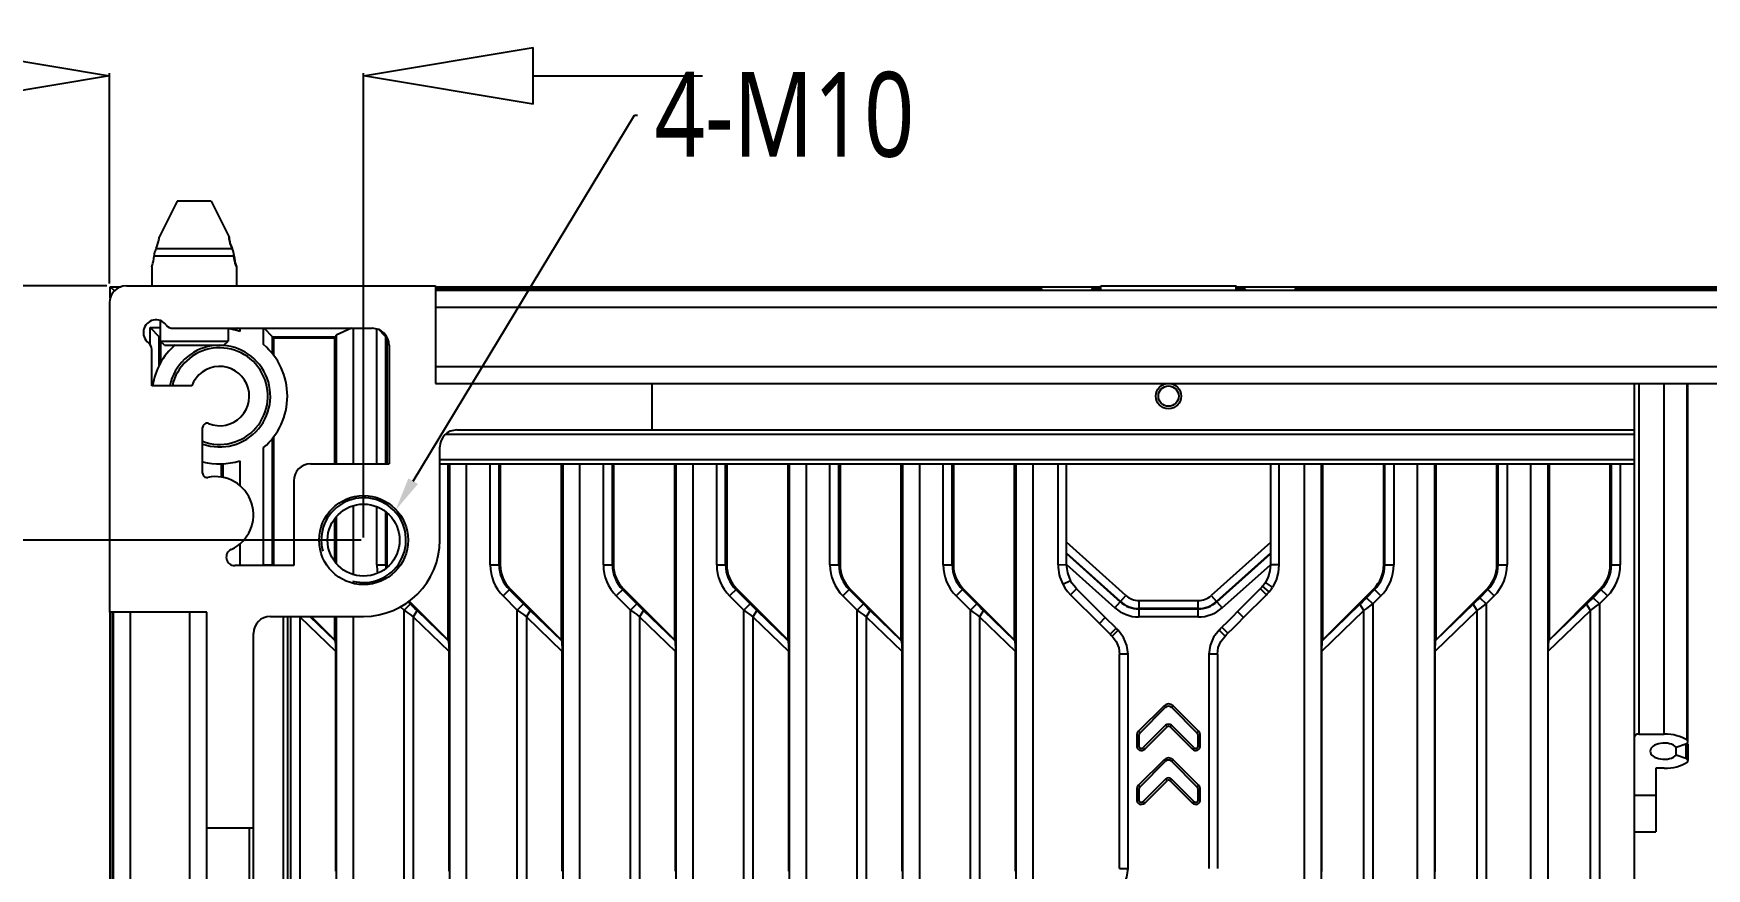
# Model space of a CAD drawing. Header units: millimetres. Extents: x -3132 to 28633, y 682 to 5849.
# Drawn here: x 3271.2 to 3468.7, y 2507.5 to 2606.1 of the extents above; entities that cross this region are included whole.
import ezdxf
from ezdxf import colors
from ezdxf.entities.mleader import LeaderData, LeaderLine
from ezdxf.math import Vec2, Vec3

# ---------------------------------------------------------------- set-up
doc = ezdxf.new("R2010")
doc.units = ezdxf.units.MM
doc.styles.get("Standard").update_dxf_attribs({"font": 'arial.ttf'})
doc.styles.add('宋体', font='', dxfattribs={"width": 0.8})
doc.styles.get('宋体').set_extended_font_data('Microsoft YaHei Light')
doc.dimstyles.new('ISO_25-10', dxfattribs={"dimtxt": 20, "dimasz": 20, "dimexe": 0.3, "dimexo": 0.3, "dimgap": 2, "dimtad": 1, "dimrnd": 0.0001, "dimdsep": 46, "dimtxsty": 'Standard', "dimblk": 'CLOSEDBLANK', "dimcen": 0.1, "dimclrd": 256, "dimclre": 256, "dimclrt": 256, "dimadec": 0, "dimazin": 2, "dimtm": 1e-09, "dimtfac": 1, "dimtofl": 0, "dimtmove": 0, "dimatfit": 3, "dimldrblk": 'CLOSEDBLANK', "dimfxl": 1, "dimtolj": 1, "dimarcsym": 0})

# ---------------------------------------------------------------- blocks, each defined once
blk = doc.blocks.new('_ClosedBlank')
at = {"color": 0, "linetype": 'ByBlock', "lineweight": -2}
for p, q in [((-1, 0.1667), (0, 0)), ((-1, 0.1667), (-1, -0.1667)), ((0, 0), (-1, -0.1667))]:
    blk.add_line(p, q, dxfattribs=at)
blk = doc.blocks.new('*D192')
at = {"lineweight": -2, "transparency": 16777216}
for p, q in [((2924.16, 2576.46), (2924.16, 2648.69)), ((2944.16, 2648.39), (3003.76, 2648.39)), ((3023.76, 2526.56), (3023.76, 2648.69)), ((3023.76, 2648.39), (3307.42, 2648.39))]:
    blk.add_line(p, q, dxfattribs=at)
at = {"layer": 'Defpoints', "color": 0, "transparency": 16777216}
for p in [(3023.76, 2648.39), (2924.16, 2576.16), (3023.76, 2526.26)]:
    blk.add_point(p, dxfattribs=at)
at = {"lineweight": -2, "transparency": 16777216, "xscale": 20, "yscale": 20, "zscale": 20, "rotation": 180}
blk.add_blockref('_ClosedBlank', (2924.16, 2648.39), dxfattribs=at)
at = {"lineweight": -2, "transparency": 16777216, "xscale": 20, "yscale": 20, "zscale": 20}
blk.add_blockref('_ClosedBlank', (3023.76, 2648.39), dxfattribs=at)
at = {"transparency": 16777216, "insert": (3175.59, 2681.06), "char_height": 20, "attachment_point": 5}
blk.add_mtext('\\A1;99.6\\S+2^  0; {\\o\\l\\H48.000000;[}3 7/8"\\S+1\\/8"^  0";{\\o\\l\\H48.000000;]}', dxfattribs=at)
blk = doc.blocks.new('*D199')
at = {"lineweight": -2, "transparency": 16777216}
for p, q in [((3260.15, 2601.06), (3017.75, 2601.06)), ((3280.15, 2576.56), (3280.15, 2601.36)), ((3310.15, 2546.56), (3310.15, 2601.36)), ((3330.15, 2601.06), (3350.15, 2601.06))]:
    blk.add_line(p, q, dxfattribs=at)
at = {"layer": 'Defpoints', "color": 0, "transparency": 16777216}
for p in [(3280.15, 2601.06), (3280.15, 2576.26), (3310.15, 2546.26)]:
    blk.add_point(p, dxfattribs=at)
at = {"lineweight": -2, "transparency": 16777216, "xscale": 20, "yscale": 20, "zscale": 20}
blk.add_blockref('_ClosedBlank', (3280.15, 2601.06), dxfattribs=at)
at = {"lineweight": -2, "transparency": 16777216, "xscale": 20, "yscale": 20, "zscale": 20, "rotation": 180}
blk.add_blockref('_ClosedBlank', (3310.15, 2601.06), dxfattribs=at)
at = {"transparency": 16777216, "insert": (3128.95, 2616.01), "char_height": 20, "attachment_point": 5}
blk.add_mtext('\\A1;30±0.2 [1 1/8"±0"]', dxfattribs=at)
blk = doc.blocks.new('*D200')
at = {"lineweight": -2, "transparency": 16777216}
for p, q in [((3257.12, 2596.26), (3257.12, 2616.26)), ((3279.85, 2576.26), (3256.82, 2576.26)), ((3309.85, 2546.26), (3256.82, 2546.26)), ((3257.12, 2526.26), (3257.12, 2283.86))]:
    blk.add_line(p, q, dxfattribs=at)
at = {"layer": 'Defpoints', "color": 0, "transparency": 16777216}
for p in [(3280.15, 2576.26), (3257.12, 2546.26), (3310.15, 2546.26)]:
    blk.add_point(p, dxfattribs=at)
at = {"lineweight": -2, "transparency": 16777216, "xscale": 20, "yscale": 20, "zscale": 20}
for p, rotation in [((3257.12, 2576.26), 270), ((3257.12, 2546.26), 90)]:
    blk.add_blockref('_ClosedBlank', p, dxfattribs=dict(at, rotation=rotation))
at = {"transparency": 16777216, "insert": (3242.18, 2395.06), "char_height": 20, "attachment_point": 5, "rotation": 90}
blk.add_mtext('\\A1;30±0.2 [1 1/8"±0"]', dxfattribs=at)

msp = doc.modelspace()

# ---------------------------------------------------------------- linework, layer by layer
at = {"linetype": 'Continuous'}
for p, q in [((3288.154, 2586.259), (3286.029, 2582.009)), ((3292.154, 2586.259), (3288.154, 2586.259)), ((3292.154, 2586.259), (3294.279, 2582.009)), ((3294.855, 2579.787), (3285.44, 2579.787)), ((3285.52, 2580.241), (3285.524, 2580.259)), ((3285.67, 2580.681), (3294.625, 2580.681)), ((3294.694, 2580.542), (3294.635, 2580.685)), ((3294.771, 2580.257), (3294.776, 2580.241)), ((3294.785, 2580.251), (3294.783, 2580.259)), ((3294.788, 2580.241), (3294.785, 2580.251)), ((3285.154, 2578.509), (3285.154, 2576.259)), ((3295.154, 2578.509), (3295.154, 2576.259)), ((3280.254, 2574.853), (3280.254, 2576.159)), ((3280.739, 2575.673), (3280.254, 2576.159)), ((3280.254, 2576.159), (3281.559, 2576.159)), ((3282.154, 2576.259), (3318.654, 2576.259)), ((3318.654, 2576.259), (3318.654, 2564.759)), ((3318.654, 2576.159), (3397.154, 2576.159)), ((3389.205, 2575.939), (3318.654, 2575.939)), ((3318.654, 2575.759), (3741.654, 2575.759)), ((3389.205, 2575.759), (3389.205, 2575.939)), ((3390.203, 2575.889), (3390.203, 2575.759)), ((3390.203, 2575.889), (3390.334, 2575.759)), ((3396.104, 2575.889), (3395.974, 2575.759)), ((3396.104, 2575.759), (3396.104, 2575.889)), ((3397.103, 2575.939), (3397.103, 2575.759)), ((3397.154, 2575.939), (3397.103, 2575.939)), ((3397.154, 2575.759), (3397.154, 2576.259)), ((3397.154, 2576.259), (3413.154, 2576.259)), ((3413.154, 2575.759), (3413.154, 2576.259)), ((3413.154, 2576.159), (3530.054, 2576.159)), ((3413.205, 2575.939), (3413.154, 2575.939)), ((3413.205, 2575.759), (3413.205, 2575.939)), ((3414.203, 2575.889), (3414.203, 2575.759)), ((3414.203, 2575.889), (3414.334, 2575.759)), ((3420.104, 2575.889), (3419.974, 2575.759)), ((3420.104, 2575.759), (3420.104, 2575.889)), ((3421.103, 2575.939), (3421.103, 2575.759)), ((3498.885, 2575.939), (3421.103, 2575.939)), ((3280.154, 2574.259), (3280.154, 2537.759)), ((3318.654, 2573.759), (3741.654, 2573.759)), ((3284.98, 2569.316), (3284.98, 2571.345)), ((3284.98, 2571.345), (3286.154, 2571.345)), ((3286.154, 2572.165), (3286.154, 2569.759)), ((3287.654, 2571.259), (3311.154, 2571.259)), ((3294.154, 2571.259), (3294.154, 2569.759)), ((3295.364, 2571.269), (3294.91, 2571.064)), ((3295.533, 2571.259), (3295.533, 2570.897)), ((3298.35, 2569.342), (3298.35, 2571.259)), ((3308.712, 2571.259), (3306.908, 2570.442)), ((3308.903, 2571.259), (3308.903, 2555.259)), ((3311.72, 2555.259), (3311.72, 2571.167)), ((3286.033, 2566.906), (3286.035, 2570.266)), ((3286.154, 2570.141), (3286.041, 2570.259)), ((3286.041, 2570.259), (3286.154, 2570.259)), ((3286.654, 2569.259), (3286.154, 2569.759)), ((3286.154, 2569.759), (3294.154, 2569.759)), ((3286.168, 2569.759), (3286.168, 2567.157)), ((3286.654, 2569.259), (3293.654, 2569.259)), ((3293.654, 2569.259), (3294.154, 2569.759)), ((3299.403, 2568.253), (3299.405, 2570.266)), ((3299.538, 2570.127), (3299.411, 2570.259)), ((3299.411, 2570.259), (3306.895, 2570.258)), ((3299.538, 2570.127), (3299.538, 2568.08)), ((3299.538, 2570.127), (3306.764, 2570.127)), ((3306.764, 2570.127), (3306.895, 2570.258)), ((3306.764, 2555.259), (3306.764, 2570.127)), ((3306.895, 2570.258), (3306.91, 2570.439)), ((3306.91, 2570.439), (3306.91, 2555.259)), ((3312.774, 2555.259), (3312.775, 2570.266)), ((3312.908, 2570.127), (3312.781, 2570.259)), ((3312.781, 2570.259), (3312.876, 2570.259)), ((3312.908, 2570.127), (3312.908, 2555.259)), ((3313.154, 2569.259), (3313.154, 2555.259)), ((3285.154, 2564.472), (3285.154, 2568.759)), ((3318.654, 2566.759), (3741.654, 2566.759)), ((3289.87, 2564.472), (3285.154, 2564.472)), ((3318.654, 2564.759), (3741.654, 2564.759)), ((3344.154, 2564.759), (3344.154, 2559.259)), ((3460.154, 1837.759), (3460.154, 2564.759)), ((3460.654, 2564.759), (3460.654, 2523.372)), ((3463.654, 2523.372), (3463.654, 2564.759)), ((3466.351, 2522.639), (3466.351, 2564.759)), ((3466.465, 2522.455), (3466.465, 2564.759)), ((3291.154, 2554.158), (3291.154, 2559.551)), ((3321.154, 2559.259), (3460.154, 2559.259)), ((3298.35, 2543.343), (3298.35, 2557.176)), ((3299.403, 2543.343), (3299.403, 2558.265)), ((3299.538, 2558.438), (3299.538, 2543.343)), ((3319.154, 2546.259), (3319.154, 2557.259)), ((3319.844, 2558.759), (3460.154, 2558.759)), ((3293.394, 2553.671), (3293.394, 2555.265)), ((3293.54, 2555.265), (3293.54, 2553.652)), ((3295.533, 2555.621), (3295.533, 2552.717)), ((3303.904, 2555.259), (3313.154, 2555.259)), ((3319.154, 2555.759), (3460.154, 2555.759)), ((3319.154, 2555.259), (3460.154, 2555.259)), ((3320.134, 2534.46), (3320.134, 2555.259)), ((3320.28, 2555.259), (3320.28, 2332.238)), ((3322.273, 2555.259), (3322.273, 2332.259)), ((3325.09, 2543.343), (3325.09, 2555.259)), ((3326.143, 2543.343), (3326.144, 2555.259)), ((3326.278, 2555.259), (3326.278, 2543.343)), ((3333.504, 2534.46), (3333.504, 2555.259)), ((3333.65, 2555.259), (3333.65, 2337.891)), ((3335.643, 2555.259), (3335.643, 2341.343)), ((3338.46, 2543.343), (3338.46, 2555.259)), ((3339.513, 2543.343), (3339.514, 2555.259)), ((3339.648, 2555.259), (3339.648, 2543.343)), ((3346.874, 2534.46), (3346.874, 2555.259)), ((3347.02, 2555.259), (3347.02, 2345.259)), ((3349.013, 2555.259), (3349.013, 2345.259)), ((3351.83, 2543.343), (3351.83, 2555.259)), ((3352.883, 2543.343), (3352.884, 2555.259)), ((3353.018, 2555.259), (3353.018, 2543.343)), ((3360.244, 2534.46), (3360.244, 2555.259)), ((3360.39, 2555.259), (3360.39, 2345.259)), ((3362.383, 2555.259), (3362.383, 2345.259)), ((3365.2, 2543.343), (3365.2, 2555.259)), ((3366.253, 2543.343), (3366.254, 2555.259)), ((3366.388, 2555.259), (3366.388, 2543.343)), ((3373.614, 2534.46), (3373.614, 2555.259)), ((3373.76, 2555.259), (3373.76, 2345.259)), ((3375.753, 2555.259), (3375.753, 2345.259)), ((3378.57, 2543.343), (3378.57, 2555.259)), ((3379.623, 2543.343), (3379.624, 2555.259)), ((3379.758, 2555.259), (3379.758, 2543.343)), ((3386.984, 2534.46), (3386.984, 2555.259)), ((3387.13, 2555.259), (3387.13, 2345.259)), ((3389.123, 2555.259), (3389.123, 2345.259)), ((3392.124, 2543.343), (3392.124, 2555.259)), ((3393.124, 2543.368), (3393.124, 2555.259)), ((3417.184, 2555.259), (3417.184, 2543.354)), ((3418.184, 2555.259), (3418.184, 2543.344)), ((3421.185, 2332.648), (3421.185, 2555.259)), ((3423.182, 2555.259), (3423.182, 2332.237)), ((3423.323, 2555.259), (3423.323, 2534.453)), ((3430.55, 2543.343), (3430.55, 2555.259)), ((3430.684, 2543.343), (3430.678, 2555.259)), ((3431.737, 2555.259), (3431.737, 2543.343)), ((3434.555, 2332.259), (3434.555, 2555.259)), ((3436.552, 2555.259), (3436.552, 2332.237)), ((3436.693, 2555.259), (3436.693, 2534.453)), ((3443.92, 2543.343), (3443.92, 2555.259)), ((3444.054, 2543.343), (3444.048, 2555.259)), ((3445.107, 2555.259), (3445.107, 2543.343)), ((3447.925, 2332.259), (3447.925, 2555.259)), ((3449.922, 2555.259), (3449.922, 2332.237)), ((3450.063, 2555.259), (3450.063, 2534.453)), ((3457.29, 2543.343), (3457.29, 2555.259)), ((3457.424, 2543.343), (3457.418, 2555.259)), ((3458.477, 2555.259), (3458.477, 2543.343)), ((3301.904, 2553.259), (3301.904, 2543.259)), ((3308.903, 2550.297), (3308.903, 2542.221)), ((3311.72, 2543.343), (3311.72, 2550.177)), ((3312.773, 2543.343), (3312.774, 2549.577)), ((3312.908, 2549.484), (3312.908, 2543.343)), ((3306.764, 2543.723), (3306.764, 2548.795)), ((3306.91, 2548.96), (3306.91, 2543.558)), ((3295.533, 2545.824), (3295.533, 2543.259)), ((3400.13, 2539.715), (3393.123, 2546.002)), ((3417.184, 2545.976), (3410.181, 2539.712)), ((3298.35, 2543.343), (3299.538, 2543.343)), ((3311.72, 2543.343), (3312.908, 2543.343)), ((3325.09, 2543.343), (3326.278, 2543.343)), ((3338.46, 2543.343), (3339.648, 2543.343)), ((3351.83, 2543.343), (3353.018, 2543.343)), ((3365.2, 2543.343), (3366.388, 2543.343)), ((3378.57, 2543.343), (3379.758, 2543.343)), ((3392.124, 2543.343), (3393.123, 2543.376)), ((3399.497, 2539.009), (3393.124, 2544.727)), ((3393.124, 2544.668), (3399.467, 2538.976)), ((3393.124, 2543.375), (3398.834, 2538.27)), ((3417.184, 2544.703), (3410.814, 2539.005)), ((3410.843, 2538.972), (3417.184, 2544.644)), ((3411.476, 2538.265), (3417.184, 2543.36)), ((3418.184, 2543.344), (3417.185, 2543.36)), ((3430.55, 2543.343), (3431.737, 2543.343)), ((3443.92, 2543.343), (3445.107, 2543.343)), ((3457.29, 2543.343), (3458.477, 2543.343)), ((3301.904, 2543.259), (3294.945, 2543.259)), ((3392.679, 2541.052), (3393.571, 2541.505)), ((3327.449, 2540.514), (3326.609, 2539.674)), ((3326.609, 2539.674), (3328.297, 2537.987)), ((3329.042, 2538.732), (3327.354, 2540.419)), ((3333.504, 2534.46), (3327.449, 2540.514)), ((3340.819, 2540.514), (3339.979, 2539.674)), ((3339.979, 2539.674), (3341.667, 2537.987)), ((3342.412, 2538.732), (3340.724, 2540.419)), ((3346.874, 2534.46), (3340.819, 2540.514)), ((3354.189, 2540.514), (3353.349, 2539.674)), ((3353.349, 2539.674), (3355.037, 2537.987)), ((3355.782, 2538.732), (3354.094, 2540.419)), ((3360.244, 2534.46), (3354.189, 2540.514)), ((3367.559, 2540.514), (3366.719, 2539.674)), ((3366.719, 2539.674), (3368.407, 2537.987)), ((3369.152, 2538.732), (3367.464, 2540.419)), ((3373.614, 2534.46), (3367.559, 2540.514)), ((3380.929, 2540.514), (3380.089, 2539.674)), ((3380.089, 2539.674), (3381.777, 2537.987)), ((3382.522, 2538.732), (3380.834, 2540.419)), ((3386.984, 2534.46), (3380.929, 2540.514)), ((3393.59, 2539.818), (3394.291, 2540.531)), ((3393.59, 2539.818), (3396.989, 2536.424)), ((3397.695, 2537.132), (3394.291, 2540.531)), ((3398.834, 2538.27), (3400.13, 2539.715)), ((3410.181, 2539.712), (3411.476, 2538.265)), ((3416.087, 2540.62), (3413.31, 2537.835)), ((3414.018, 2537.128), (3416.699, 2539.817)), ((3416.699, 2539.817), (3415.997, 2540.529)), ((3417.03, 2540.175), (3416.264, 2540.817)), ((3417.428, 2540.703), (3416.585, 2541.243)), ((3429.378, 2540.514), (3423.323, 2534.453)), ((3428.523, 2539.469), (3429.473, 2540.419)), ((3428.523, 2539.469), (3429.268, 2538.724)), ((3429.268, 2538.724), (3430.218, 2539.674)), ((3430.218, 2539.674), (3429.378, 2540.514)), ((3442.748, 2540.514), (3436.693, 2534.453)), ((3441.893, 2539.469), (3442.843, 2540.419)), ((3441.893, 2539.469), (3442.638, 2538.724)), ((3442.638, 2538.724), (3443.588, 2539.674)), ((3443.588, 2539.674), (3442.748, 2540.514)), ((3456.118, 2540.514), (3450.063, 2534.453)), ((3455.263, 2539.469), (3456.213, 2540.419)), ((3455.263, 2539.469), (3456.008, 2538.724)), ((3456.008, 2538.724), (3456.958, 2539.674)), ((3456.958, 2539.674), (3456.118, 2540.514)), ((3291.654, 2537.759), (3280.154, 2537.759)), ((3280.254, 2459.259), (3280.254, 2537.759)), ((3280.474, 2537.759), (3280.474, 2488.719)), ((3280.654, 1864.759), (3280.654, 2537.759)), ((3282.654, 1864.759), (3282.654, 2537.759)), ((3289.654, 1864.759), (3289.654, 2537.759)), ((3291.654, 1864.759), (3291.654, 2537.759)), ((3314.506, 2538.407), (3314.927, 2537.987)), ((3314.927, 2537.987), (3315.672, 2538.732)), ((3314.927, 2502.318), (3314.927, 2537.987)), ((3315.672, 2538.732), (3315.418, 2538.986)), ((3320.134, 2534.46), (3315.526, 2539.067)), ((3316.458, 2537.959), (3315.996, 2537.214)), ((3320.169, 2534.376), (3316.458, 2537.959)), ((3328.297, 2537.987), (3329.042, 2538.732)), ((3328.297, 2502.318), (3328.297, 2537.987)), ((3329.828, 2537.959), (3329.366, 2537.214)), ((3333.539, 2534.376), (3329.828, 2537.959)), ((3341.667, 2537.987), (3342.412, 2538.732)), ((3341.667, 2502.318), (3341.667, 2537.987)), ((3343.198, 2537.959), (3342.736, 2537.214)), ((3346.909, 2534.376), (3343.198, 2537.959)), ((3355.037, 2537.987), (3355.782, 2538.732)), ((3355.037, 2502.318), (3355.037, 2537.987)), ((3356.568, 2537.959), (3356.106, 2537.214)), ((3360.279, 2534.376), (3356.568, 2537.959)), ((3368.407, 2537.987), (3369.152, 2538.732)), ((3368.407, 2502.318), (3368.407, 2537.987)), ((3369.938, 2537.959), (3369.476, 2537.214)), ((3373.649, 2534.376), (3369.938, 2537.959)), ((3381.777, 2537.987), (3382.522, 2538.732)), ((3381.777, 2502.318), (3381.777, 2537.987)), ((3383.308, 2537.959), (3382.846, 2537.214)), ((3387.019, 2534.376), (3383.308, 2537.959)), ((3401.653, 2539.132), (3401.653, 2537.19)), ((3401.653, 2539.132), (3408.662, 2539.132)), ((3408.662, 2538.183), (3401.653, 2538.183)), ((3401.653, 2538.139), (3408.662, 2538.139)), ((3408.662, 2537.19), (3408.662, 2539.132)), ((3413.31, 2537.835), (3414.017, 2537.129)), ((3423.238, 2533.16), (3428.199, 2537.951)), ((3427.736, 2538.696), (3423.309, 2534.422)), ((3428.199, 2537.951), (3427.736, 2538.696)), ((3428.199, 2502.354), (3428.199, 2537.951)), ((3429.268, 2538.724), (3429.268, 2501.581)), ((3436.608, 2533.16), (3441.569, 2537.951)), ((3441.106, 2538.696), (3436.679, 2534.422)), ((3441.569, 2537.951), (3441.106, 2538.696)), ((3441.569, 2502.354), (3441.569, 2537.951)), ((3442.638, 2538.724), (3442.638, 2501.581)), ((3449.978, 2533.16), (3454.939, 2537.951)), ((3454.476, 2538.696), (3450.049, 2534.422)), ((3454.939, 2537.951), (3454.476, 2538.696)), ((3454.939, 2502.354), (3454.939, 2537.951)), ((3456.008, 2538.724), (3456.008, 2501.581)), ((3299.154, 2537.259), (3310.154, 2537.259)), ((3300.654, 2537.259), (3300.654, 2331.259)), ((3301.154, 2537.259), (3301.154, 2331.259)), ((3301.557, 2502.318), (3301.557, 2537.259)), ((3302.563, 2537.259), (3302.626, 2537.214)), ((3302.654, 2537.259), (3302.626, 2537.214)), ((3302.626, 2537.214), (3302.626, 2503.091)), ((3302.626, 2537.214), (3306.867, 2533.118)), ((3306.799, 2534.376), (3303.813, 2537.259)), ((3306.764, 2534.46), (3303.965, 2537.259)), ((3306.764, 2534.46), (3306.764, 2537.259)), ((3306.91, 2537.259), (3306.91, 2332.238)), ((3308.903, 2537.259), (3308.903, 2332.259)), ((3315.996, 2537.214), (3315.996, 2503.091)), ((3315.996, 2537.214), (3320.237, 2533.118)), ((3329.366, 2537.214), (3329.366, 2503.091)), ((3329.366, 2537.214), (3333.607, 2533.118)), ((3342.736, 2537.214), (3342.736, 2503.091)), ((3342.736, 2537.214), (3346.977, 2533.118)), ((3356.106, 2537.214), (3356.106, 2503.091)), ((3356.106, 2537.214), (3360.347, 2533.118)), ((3369.476, 2537.214), (3369.476, 2503.091)), ((3369.476, 2537.214), (3373.717, 2533.118)), ((3382.846, 2537.214), (3382.846, 2503.091)), ((3382.846, 2537.214), (3387.087, 2533.118)), ((3396.989, 2536.424), (3397.695, 2537.132)), ((3396.989, 2536.424), (3398.266, 2535.155)), ((3398.971, 2535.864), (3397.695, 2537.132)), ((3398.266, 2535.155), (3398.971, 2535.864)), ((3398.486, 2534.936), (3399.195, 2535.642)), ((3408.662, 2537.19), (3401.653, 2537.19)), ((3411.824, 2534.944), (3411.116, 2535.65)), ((3412.15, 2535.268), (3411.443, 2535.975)), ((3297.154, 2331.259), (3297.154, 2535.259)), ((3306.799, 2534.376), (3306.764, 2534.46)), ((3306.799, 2534.376), (3306.867, 2533.118)), ((3320.169, 2534.376), (3320.134, 2534.46)), ((3320.169, 2534.376), (3320.237, 2533.118)), ((3333.539, 2534.376), (3333.504, 2534.46)), ((3333.539, 2534.376), (3333.607, 2533.118)), ((3346.909, 2534.376), (3346.874, 2534.46)), ((3346.909, 2534.376), (3346.977, 2533.118)), ((3360.279, 2534.376), (3360.244, 2534.46)), ((3360.279, 2534.376), (3360.347, 2533.118)), ((3373.649, 2534.376), (3373.614, 2534.46)), ((3373.649, 2534.376), (3373.717, 2533.118)), ((3387.019, 2534.376), (3387.087, 2533.118)), ((3423.238, 2533.16), (3423.306, 2534.425)), ((3423.309, 2534.422), (3423.32, 2534.456)), ((3436.608, 2533.16), (3436.676, 2534.425)), ((3436.679, 2534.422), (3436.69, 2534.456)), ((3449.978, 2533.16), (3450.046, 2534.425)), ((3450.049, 2534.422), (3450.06, 2534.456)), ((3306.867, 2507.187), (3306.867, 2533.118)), ((3320.237, 2507.187), (3320.237, 2533.118)), ((3333.607, 2507.187), (3333.607, 2533.118)), ((3346.977, 2507.187), (3346.977, 2533.118)), ((3360.347, 2507.187), (3360.347, 2533.118)), ((3373.717, 2507.187), (3373.717, 2533.118)), ((3387.087, 2507.187), (3387.087, 2533.118)), ((3399.377, 2507.501), (3399.377, 2532.805)), ((3400.377, 2532.805), (3399.377, 2532.805)), ((3400.377, 2507.501), (3400.377, 2532.804)), ((3409.928, 2532.804), (3409.928, 2507.5)), ((3410.928, 2532.804), (3409.928, 2532.804)), ((3410.928, 2532.804), (3410.928, 2507.5)), ((3423.238, 2507.145), (3423.238, 2533.16)), ((3436.608, 2507.145), (3436.608, 2533.16)), ((3449.978, 2507.145), (3449.978, 2533.16)), ((3404.623, 2526.703), (3401.623, 2523.703)), ((3401.8, 2523.527), (3404.8, 2526.527)), ((3404.8, 2526.527), (3404.623, 2526.703)), ((3405.684, 2526.703), (3405.507, 2526.527)), ((3405.507, 2526.527), (3408.507, 2523.527)), ((3408.684, 2523.703), (3405.684, 2526.703)), ((3401.623, 2523.703), (3401.8, 2523.527)), ((3404.8, 2524.405), (3402.166, 2521.771)), ((3402.343, 2521.594), (3404.977, 2524.229)), ((3404.977, 2524.229), (3404.8, 2524.405)), ((3405.507, 2524.405), (3405.33, 2524.229)), ((3405.33, 2524.229), (3407.965, 2521.594)), ((3408.142, 2521.771), (3405.507, 2524.405)), ((3408.507, 2523.527), (3408.684, 2523.703)), ((3401.404, 2523.173), (3401.404, 2521.983)), ((3401.654, 2523.173), (3401.404, 2523.173)), ((3401.404, 2521.983), (3401.654, 2521.983)), ((3401.654, 2523.173), (3401.654, 2521.983)), ((3402.166, 2521.771), (3402.343, 2521.594)), ((3407.965, 2521.594), (3408.142, 2521.771)), ((3408.654, 2521.983), (3408.654, 2523.173)), ((3408.904, 2523.173), (3408.654, 2523.173)), ((3408.654, 2521.983), (3408.904, 2521.983)), ((3408.904, 2521.983), (3408.904, 2523.173)), ((3460.654, 2523.372), (3463.654, 2523.372)), ((3465.083, 2521.828), (3466.215, 2522.205)), ((3465.083, 2520.875), (3465.083, 2521.828)), ((3466.215, 2522.205), (3466.215, 2520.498)), ((3466.465, 2522.205), (3466.465, 2520.248)), ((3404.623, 2520.339), (3401.623, 2517.339)), ((3401.8, 2517.163), (3404.8, 2520.163)), ((3404.8, 2520.163), (3404.623, 2520.339)), ((3405.684, 2520.339), (3405.507, 2520.163)), ((3405.507, 2520.163), (3408.507, 2517.163)), ((3408.684, 2517.339), (3405.684, 2520.339)), ((3466.215, 2520.498), (3465.083, 2520.875)), ((3404.8, 2518.041), (3402.166, 2515.407)), ((3402.343, 2515.23), (3404.977, 2517.865)), ((3404.977, 2517.865), (3404.8, 2518.041)), ((3405.507, 2518.041), (3405.33, 2517.865)), ((3405.33, 2517.865), (3407.965, 2515.23)), ((3408.142, 2515.407), (3405.507, 2518.041)), ((3462.654, 2519.331), (3462.654, 2511.825)), ((3463.654, 2519.331), (3462.654, 2519.331)), ((3401.404, 2516.809), (3401.404, 2515.619)), ((3401.654, 2516.809), (3401.404, 2516.809)), ((3401.623, 2517.339), (3401.8, 2517.163)), ((3401.654, 2516.809), (3401.654, 2515.619)), ((3408.507, 2517.163), (3408.684, 2517.339)), ((3408.654, 2515.619), (3408.654, 2516.809)), ((3408.904, 2516.809), (3408.654, 2516.809)), ((3408.904, 2515.619), (3408.904, 2516.809)), ((3460.154, 2516.155), (3462.654, 2516.155)), ((3401.404, 2515.619), (3401.654, 2515.619)), ((3402.166, 2515.407), (3402.343, 2515.23)), ((3407.965, 2515.23), (3408.142, 2515.407)), ((3408.654, 2515.619), (3408.904, 2515.619)), ((3297.154, 2512.259), (3291.654, 2512.259)), ((3296.654, 2512.259), (3296.654, 2331.259)), ((3460.154, 2511.825), (3462.654, 2511.825)), ((3399.377, 2507.501), (3400.377, 2507.501))]:
    msp.add_line(p, q, dxfattribs=at)
for points in [[(3285.67, 2580.681), (3285.795, 2580.99), (3285.884, 2581.26), (3285.945, 2581.489), (3285.985, 2581.688), (3286.009, 2581.84), (3286.022, 2581.948), (3286.028, 2582.003), (3286.029, 2582.009)], [(3294.279, 2582.009), (3294.279, 2582), (3294.283, 2581.938), (3294.296, 2581.82), (3294.32, 2581.659), (3294.36, 2581.461), (3294.418, 2581.242), (3294.504, 2580.984), (3294.625, 2580.681)], [(3294.635, 2580.685), (3294.512, 2580.99), (3294.423, 2581.26), (3294.362, 2581.489), (3294.322, 2581.688), (3294.298, 2581.84), (3294.285, 2581.948), (3294.28, 2582.003), (3294.279, 2582.009)], [(3285.154, 2578.509), (3285.162, 2578.537), (3285.19, 2578.623), (3285.234, 2578.764), (3285.289, 2578.96), (3285.348, 2579.203), (3285.401, 2579.483), (3285.44, 2579.787)], [(3285.44, 2579.787), (3285.459, 2579.938), (3285.485, 2580.088), (3285.52, 2580.241)], [(3285.524, 2580.259), (3285.565, 2580.402), (3285.614, 2580.542), (3285.67, 2580.681)], [(3294.625, 2580.681), (3294.682, 2580.542), (3294.73, 2580.401), (3294.772, 2580.257)], [(3294.783, 2580.259), (3294.742, 2580.402), (3294.694, 2580.542)], [(3294.776, 2580.241), (3294.81, 2580.088), (3294.836, 2579.938), (3294.855, 2579.787)], [(3294.867, 2579.787), (3294.848, 2579.938), (3294.822, 2580.088), (3294.788, 2580.241)], [(3295.154, 2578.509), (3295.143, 2578.537), (3295.113, 2578.622), (3295.067, 2578.765), (3295.01, 2578.961), (3294.95, 2579.205), (3294.896, 2579.482), (3294.855, 2579.787)], [(3294.867, 2579.787), (3294.905, 2579.491), (3294.957, 2579.217), (3295.015, 2578.971), (3295.071, 2578.771), (3295.116, 2578.625), (3295.145, 2578.538), (3295.154, 2578.509)], [(3284.98, 2571.345), (3285.335, 2570.986), (3285.69, 2570.625), (3286.045, 2570.266)], [(3298.435, 2571.259), (3298.705, 2570.986), (3299.06, 2570.625), (3299.415, 2570.266)], [(3311.998, 2571.065), (3312.075, 2570.986), (3312.43, 2570.625), (3312.785, 2570.266)], [(3417.184, 2543.36), (3417.119, 2542.633), (3416.921, 2541.92), (3416.585, 2541.243)], [(3418.184, 2543.345), (3418.097, 2542.422), (3417.842, 2541.531), (3417.428, 2540.704)], [(3394.291, 2540.531), (3394, 2540.848), (3393.76, 2541.175), (3393.571, 2541.505)], [(3392.678, 2541.053), (3392.922, 2540.63), (3393.227, 2540.214), (3393.59, 2539.818)], [(3416.264, 2540.817), (3416.176, 2540.716), (3416.087, 2540.62)], [(3416.585, 2541.243), (3416.486, 2541.099), (3416.382, 2540.961), (3416.264, 2540.817)], [(3416.699, 2539.817), (3416.811, 2539.929), (3416.922, 2540.05), (3417.03, 2540.175)], [(3417.03, 2540.175), (3417.174, 2540.35), (3417.307, 2540.527), (3417.428, 2540.704)], [(3428.523, 2539.469), (3428.253, 2539.201), (3427.991, 2538.944), (3427.736, 2538.696)], [(3441.893, 2539.469), (3441.623, 2539.201), (3441.361, 2538.944), (3441.106, 2538.696)], [(3455.263, 2539.469), (3454.993, 2539.201), (3454.731, 2538.944), (3454.476, 2538.696)], [(3314.927, 2537.987), (3315.289, 2537.722), (3315.646, 2537.464), (3315.996, 2537.214)], [(3316.458, 2537.959), (3316.204, 2538.206), (3315.941, 2538.464), (3315.672, 2538.732)], [(3328.297, 2537.987), (3328.659, 2537.722), (3329.016, 2537.464), (3329.366, 2537.214)], [(3329.828, 2537.959), (3329.574, 2538.206), (3329.311, 2538.464), (3329.042, 2538.732)], [(3341.667, 2537.987), (3342.029, 2537.722), (3342.386, 2537.464), (3342.736, 2537.214)], [(3343.198, 2537.959), (3342.944, 2538.206), (3342.681, 2538.464), (3342.412, 2538.732)], [(3355.037, 2537.987), (3355.399, 2537.722), (3355.756, 2537.464), (3356.106, 2537.214)], [(3356.568, 2537.959), (3356.314, 2538.206), (3356.051, 2538.464), (3355.782, 2538.732)], [(3368.407, 2537.987), (3368.769, 2537.722), (3369.126, 2537.464), (3369.476, 2537.214)], [(3369.938, 2537.959), (3369.684, 2538.206), (3369.421, 2538.464), (3369.152, 2538.732)], [(3381.777, 2537.987), (3382.139, 2537.722), (3382.496, 2537.464), (3382.846, 2537.214)], [(3383.308, 2537.959), (3383.054, 2538.206), (3382.791, 2538.464), (3382.522, 2538.732)], [(3413.31, 2537.835), (3412.69, 2537.215), (3412.066, 2536.596), (3411.443, 2535.975)], [(3428.199, 2537.951), (3428.549, 2538.201), (3428.906, 2538.459), (3429.268, 2538.724)], [(3441.569, 2537.951), (3441.919, 2538.201), (3442.276, 2538.459), (3442.638, 2538.724)], [(3454.939, 2537.951), (3455.289, 2538.201), (3455.646, 2538.459), (3456.008, 2538.724)], [(3400.377, 2532.804), (3400.242, 2533.825), (3399.845, 2534.788), (3399.195, 2535.642)], [(3411.116, 2535.65), (3410.464, 2534.795), (3410.064, 2533.827), (3409.928, 2532.804)], [(3412.15, 2535.268), (3412.77, 2535.885), (3413.394, 2536.504), (3414.018, 2537.128)], [(3398.486, 2534.936), (3398.978, 2534.289), (3399.276, 2533.566), (3399.377, 2532.805)], [(3410.928, 2532.804), (3411.03, 2533.569), (3411.33, 2534.296), (3411.824, 2534.944)], [(3399.189, 2504.657), (3399.841, 2505.511), (3400.242, 2506.478), (3400.377, 2507.501)]]:
    msp.add_lwpolyline(points, dxfattribs=at)
for centre, radius in [((3405.154, 2563.259), 1.5), ((3405.154, 2563.259), 1.2), ((3310.154, 2546.259), 5.25), ((3310.154, 2546.259), 4.25)]:
    msp.add_circle(centre, radius, dxfattribs=at)
for centre, radius, start, end in [((3282.154, 2574.259), 2, 90, 180), ((3285.654, 2570.759), 1.5, 36.8699, 233.1301), ((3287.654, 2572.259), 1, 216.8699, 270), ((3293.154, 2563.259), 8, 72.69945, 82.81467), ((3311.154, 2569.259), 2, 0, 90), ((3284.154, 2568.759), 1, 0, 53.1301), ((3293.154, 2563.259), 8, 131.04829, 171.28972), ((3293.154, 2563.259), 6, 250.52686, 168.31213), ((3293.154, 2563.259), 8, 310.50526, 49.49475), ((3293.154, 2563.259), 5.7, 249.40423, 167.68496), ((3293.154, 2563.259), 3.5, 247.97569, 159.72852), ((3291.654, 2559.551), 0.5, 67.97569, 180), ((3321.154, 2557.259), 2, 90, 180), ((3293.154, 2563.259), 8, 255.48676, 287.30055), ((3303.904, 2553.259), 2, 90, 180), ((3291.654, 2554.158), 0.5, 180, 281.53696), ((3292.654, 2549.259), 4.5, 294.61998, 101.53696), ((3310.154, 2546.259), 5, 255, 195), ((3310.154, 2546.259), 9, 270, 0), ((3294.945, 2544.259), 1, 114.61998, 270), ((3303.538, 2543.343), 5.188, 180.00001, 180.95628), ((3303.538, 2543.343), 4.134, 180.00001, 181.17623), ((3303.538, 2543.343), 4, 180, 181.23959), ((3316.908, 2543.343), 5.188, 180.00001, 190.70818), ((3316.908, 2543.343), 4.134, 180.00001, 185.16668), ((3316.908, 2543.343), 4, 180, 184.16719), ((3330.278, 2543.343), 5.188, 180.00001, 224.99999), ((3330.278, 2543.343), 4.134, 180.00001, 224.99999), ((3330.278, 2543.343), 4, 180, 225), ((3343.648, 2543.343), 5.188, 180.00001, 224.99999), ((3343.648, 2543.343), 4.134, 180.00001, 224.99999), ((3343.648, 2543.343), 4, 180, 225), ((3357.018, 2543.343), 5.188, 180.00001, 224.99999), ((3357.018, 2543.343), 4.134, 180.00001, 224.99999), ((3357.018, 2543.343), 4, 180, 225), ((3370.388, 2543.343), 5.188, 180.00001, 224.99999), ((3370.388, 2543.343), 4.134, 180.00001, 224.99999), ((3370.388, 2543.343), 4, 180, 225), ((3383.758, 2543.343), 5.188, 180.00001, 224.99999), ((3383.758, 2543.343), 4.134, 180.00001, 224.99999), ((3383.758, 2543.343), 4, 180, 225), ((3397.124, 2543.343), 5, 180, 207.25036), ((3397.124, 2543.343), 4, 179.53376, 207.34649), ((3426.55, 2543.343), 4, 315, 360), ((3426.55, 2543.343), 4.134, 315, 360), ((3426.55, 2543.343), 5.188, 315, 360), ((3439.92, 2543.343), 4, 315, 360), ((3439.92, 2543.343), 4.134, 315, 360), ((3439.92, 2543.343), 5.188, 315, 360), ((3453.29, 2543.343), 4, 315, 360), ((3453.29, 2543.343), 4.134, 315, 360), ((3453.29, 2543.343), 5.188, 315, 360), ((3401.653, 2541.411), 2.279, 228.10034, 270), ((3408.662, 2541.411), 2.279, 270, 311.81292), ((3401.653, 2541.411), 4.221, 228.10034, 270), ((3401.653, 2541.411), 3.272, 228.10034, 270), ((3401.653, 2541.411), 3.228, 228.10034, 270), ((3408.662, 2541.411), 3.228, 270, 311.81292), ((3408.662, 2541.411), 3.272, 270, 311.81292), ((3408.662, 2541.411), 4.221, 270, 311.81292), ((3299.154, 2535.259), 2, 90, 180), ((3454.452, 2591.653), 78.68, 225.15875, 225.38802), ((3355.637, 2591.781), 78.922, 314.66524, 314.9997), ((3454.452, 2591.653), 79.68, 225.15875, 225.38203), ((3355.637, 2591.781), 79.922, 314.67014, 314.9997), ((3405.154, 2526.173), 0.75, 45.00003, 134.99998), ((3405.154, 2526.173), 0.5, 45.00006, 134.99998), ((3402.154, 2523.173), 0.75, 135, 179.99995), ((3405.154, 2524.052), 0.5, 44.99999, 134.99998), ((3405.154, 2524.052), 0.25, 44.99997, 134.99998), ((3408.154, 2523.173), 0.75, 0, 44.99999), ((3401.954, 2521.983), 0.55, 180.00003, 315), ((3402.154, 2523.173), 0.5, 135, 179.99996), ((3401.954, 2521.983), 0.3, 180.00001, 315), ((3408.354, 2521.983), 0.55, 225.00011, 360), ((3408.354, 2521.983), 0.3, 225.00006, 360), ((3408.154, 2523.173), 0.5, 0, 44.99999), ((3405.154, 2519.809), 0.75, 45.00003, 134.99998), ((3405.154, 2519.809), 0.5, 45.00003, 134.99998), ((3405.154, 2517.688), 0.5, 44.99999, 134.99998), ((3405.154, 2517.688), 0.25, 44.99997, 134.99998), ((3402.154, 2516.809), 0.75, 135, 179.99995), ((3402.154, 2516.809), 0.5, 135, 179.99996), ((3408.154, 2516.809), 0.5, 0, 44.99999), ((3408.154, 2516.809), 0.75, 0, 44.99999), ((3401.954, 2515.619), 0.55, 180.00003, 315), ((3401.954, 2515.619), 0.3, 180.00003, 315), ((3408.354, 2515.619), 0.55, 225.00011, 360), ((3408.354, 2515.619), 0.3, 225.00006, 360)]:
    msp.add_arc(centre, radius, start, end, dxfattribs=at)
for centre, major_axis, ratio, start_param, end_param in [((3389.205, 2575.886), (1, 0), 0.0524078, 0.0523599, 1.5707963), ((3397.103, 2575.886), (1, 0), 0.0524078, 1.5707963, 3.0892328), ((3413.205, 2575.886), (1, 0), 0.0524078, 0.0523599, 1.5707963), ((3421.103, 2575.886), (1, 0), 0.0524078, 1.5707963, 3.0892328), ((3460.654, 2523.083), (0.5, 0), 0.5773503, 1.5707963, 3.1415927), ((3463.654, 2521.351), (1.65, 0), 0.5773503, 6.8067841, 12.0427718), ((3463.654, 2521.351), (3.5, 0), 0.5773503, 0.6910469, 1.5707963), ((3465.965, 2522.455), (0.5, 0), 0.5773503, 5.2359878, 6.9742322), ((3463.654, 2521.351), (3.5, 0), 0.5773503, -1.5707963, -0.6910469), ((3465.965, 2520.248), (0.5, 0), 0.5773503, 5.5921385, 7.3303829)]:
    msp.add_ellipse(centre, major_axis=major_axis, ratio=ratio, start_param=start_param, end_param=end_param, dxfattribs=at)

# ---------------------------------------------------------------- dimensions: what is measured, and where the dimension line sits
for base, p1, p2, override, picture, middle in [((3023.759, 2648.394), (2924.159, 2576.159), (3023.759, 2526.259), {"dimgap": 2, "dimdec": 1, "dimtol": 1, "dimlim": 0, "dimtp": 2, "dimtm": 0}, '*D192', (3175.589, 2681.057)), ((3280.154, 2601.061), (3310.154, 2546.259), (3280.154, 2576.259), {"dimgap": 2, "dimtol": 1, "dimlim": 0, "dimtp": 0.2, "dimtm": 0.2}, '*D199', (3128.952, 2616.008))]:
    dim = msp.add_linear_dim(base=base, p1=p1, p2=p2, dimstyle='ISO_25-10', override=override)
    dim.commit()
    dim.dimension.update_dxf_attribs({"geometry": picture, "text_midpoint": middle})
dim = msp.add_linear_dim(base=(3257.124, 2546.259), p1=(3280.154, 2576.259), p2=(3310.154, 2546.259), angle=90, dimstyle='ISO_25-10', override={"dimtol": 1, "dimtp": 0.2, "dimtm": 0.2})
dim.commit()
dim.dimension.update_dxf_attribs({"geometry": '*D200', "text_midpoint": (3242.177, 2395.057)})

# ---------------------------------------------------------------- leaders
ml = msp.add_multileader_mtext('Standard')
ml.set_content('4-M10', color=256, style='宋体')
ml.set_leader_properties()
ml.build(insert=Vec2(0, 0))
ml.multileader.update_dxf_attribs({"text_right_attachment_type": 6, "dogleg_length": 0.36})
ctx = ml.context
ctx.base_point, ctx.char_height, ctx.plane_origin = Vec3(3342.485, 2596.424), 10, Vec3(3313.935, 2549.8)
ctx.right_attachment = 6
notes = []
notes.append((ctx, [(0, (1, 1, 0), (3342.125, 2596.424), (1, 0), 0.36, [(0, [(3313.935, 2549.8)], 0, [])])]))
ctx.mtext.insert, ctx.mtext.flow_direction = Vec3(3344.485, 2601.511), 5
for ctx, leaders in notes:
    for number, flags, end, landing, length, lines in leaders:
        leader = LeaderData()
        leader.index, (leader.has_last_leader_line, leader.has_dogleg_vector, leader.attachment_direction) = number, flags
        leader.last_leader_point, leader.dogleg_vector, leader.dogleg_length = Vec3(end), Vec3(landing), length
        for number, points, colour, breaks in lines:
            line = LeaderLine()
            line.index, line.vertices, line.color, line.breaks = number, Vec3.list(points), colors.encode_raw_color(colour), breaks
            leader.lines.append(line)
        ctx.leaders.append(leader)

doc.saveas('drawing.dxf')
